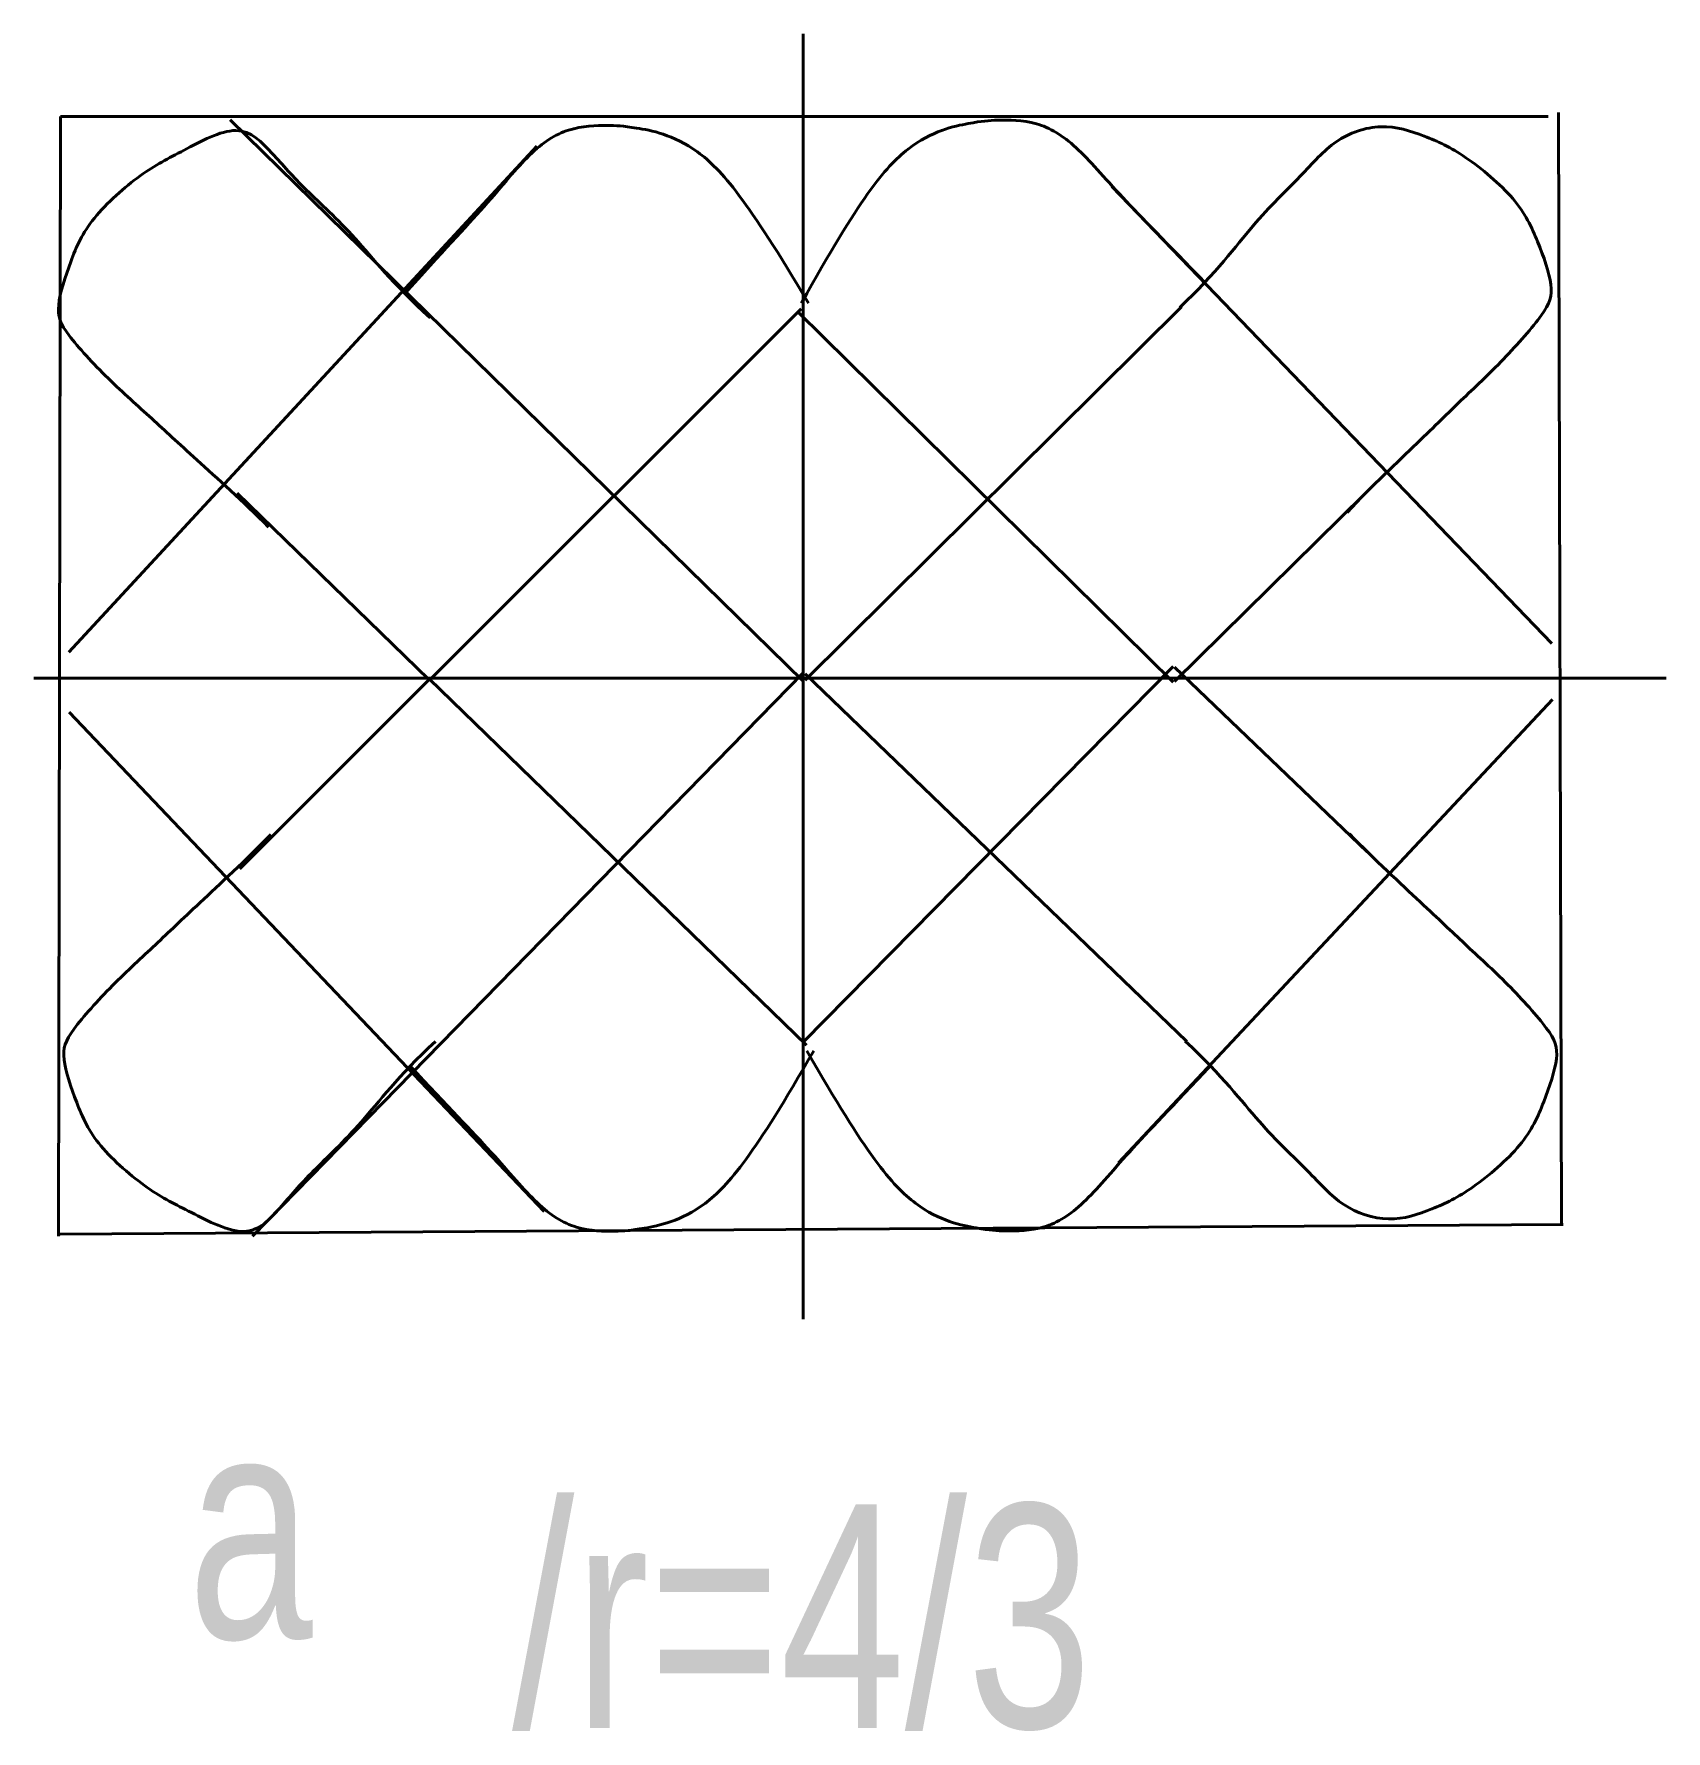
# Model space of a CAD drawing. Header units: millimetres. Extents: x 9.4 to 53.2, y -8.2 to 37.3.
import ezdxf

# ---------------------------------------------------------------- set-up
doc = ezdxf.new("R2010")
doc.units = ezdxf.units.MM
doc.layers.get('0').update_dxf_attribs({"linetype": 'CONTINUOUS', "lineweight": 0})
doc.styles.get("Standard").update_dxf_attribs({"font": 'txt', "width": 0.75})

msp = doc.modelspace()

# ---------------------------------------------------------------- linework, layer by layer
at = {"linetype": 'CONTINUOUS', "lineweight": 40}
for p, q in [((30.031, 37.287), (30.031, 2.81)), ((10.112, 35.075), (10.05, 5.034)), ((50.017, 35.075), (10.112, 35.075)), ((50.38, 5.369), (50.294, 35.176)), ((30.031, 19.923), (14.664, 34.98)), ((22.884, 34.274), (10.329, 20.702)), ((38.311, 33.192), (50.122, 20.93)), ((19.997, 19.946), (29.979, 29.91)), ((39.963, 19.898), (29.901, 29.819)), ((30.086, 19.95), (40.184, 29.962)), ((19.993, 19.972), (14.844, 24.964)), ((39.997, 19.918), (45.097, 24.945)), ((30.03, 20.149), (15.256, 5.034)), ((39.96, 20.316), (30.04, 10.252)), ((30.085, 20.123), (40.324, 10.256)), ((39.994, 20.296), (45.166, 15.342)), ((9.395, 20.007), (53.184, 20.007)), ((19.993, 19.957), (14.916, 14.892)), ((19.997, 19.983), (30.12, 10.162)), ((38.497, 7), (50.133, 19.429)), ((23.087, 5.698), (10.341, 19.09)), ((10.102, 5.085), (50.423, 5.343))]:
    msp.add_line(p, q, dxfattribs=at)
for points in [[(20.026, 29.672), (18.994, 30.609), (17.993, 31.924), (16.616, 33.145), (15.793, 34.087), (14.942, 34.996), (13.317, 34.103), (12.324, 33.615), (10.849, 32.315), (10.376, 31.212), (9.95, 29.899), (10.176, 29.318), (11.387, 28.008), (12.59, 26.951), (13.581, 26.013), (15, 24.751), (15.691, 24.056)], [(30.175, 30.067), (28.542, 32.815), (27.153, 34.483), (25.34, 34.811), (24.878, 34.84), (23.713, 34.81), (22.712, 34.159), (21.599, 32.754), (20.355, 31.443), (19.325, 30.307)], [(29.984, 30.065), (31.541, 32.856), (32.883, 34.561), (34.687, 34.939), (35.148, 34.98), (36.314, 34.983), (37.332, 34.36), (38.483, 32.985), (39.762, 31.709), (40.824, 30.602)], [(40.139, 29.947), (41.146, 30.912), (42.111, 32.254), (43.453, 33.512), (44.25, 34.477), (45.55, 34.939), (46.725, 34.561), (47.731, 34.1), (49.241, 32.841), (49.744, 31.751), (50.206, 30.451), (49.996, 29.863), (48.822, 28.521), (47.647, 27.431), (46.683, 26.466), (45.298, 25.166), (44.627, 24.453)], [(20.165, 10.259), (19.146, 9.307), (18.163, 7.978), (16.805, 6.737), (15.995, 5.783), (15.157, 4.862), (13.52, 5.732), (12.519, 6.206), (11.026, 7.484), (10.537, 8.582), (10.093, 9.888), (10.31, 10.472), (11.502, 11.799), (12.691, 12.874), (13.668, 13.826), (15.069, 15.108), (15.749, 15.812)], [(40.28, 10.27), (41.3, 9.32), (42.284, 7.991), (43.644, 6.752), (44.454, 5.799), (45.761, 5.356), (46.93, 5.751), (47.93, 6.226), (49.422, 7.506), (49.909, 8.604), (50.352, 9.91), (50.134, 10.494), (48.941, 11.82), (47.751, 12.893), (46.773, 13.844), (45.37, 15.125), (44.689, 15.828)], [(30.318, 10.008), (28.724, 7.237), (27.36, 5.55), (25.551, 5.196), (25.089, 5.16), (23.924, 5.174), (22.914, 5.81), (21.781, 7.199), (20.519, 8.492), (19.472, 9.613)], [(30.127, 10.008), (31.724, 7.239), (33.09, 5.553), (34.899, 5.202), (35.361, 5.166), (36.526, 5.181), (37.535, 5.818), (38.667, 7.209), (39.927, 8.503), (40.973, 9.625)]]:
    msp.add_open_spline(points, degree=3, dxfattribs=at)

# ---------------------------------------------------------------- texts
at = {"linetype": 'CONTINUOUS', "lineweight": 40, "char_height": 6, "width": 100, "attachment_point": 5}
for s, insert in [('a', (15.2, -2.8)), ('/r=4/3', (30, -5.2))]:
    msp.add_mtext(s, dxfattribs=dict(at, insert=insert))

doc.saveas('drawing.dxf')
